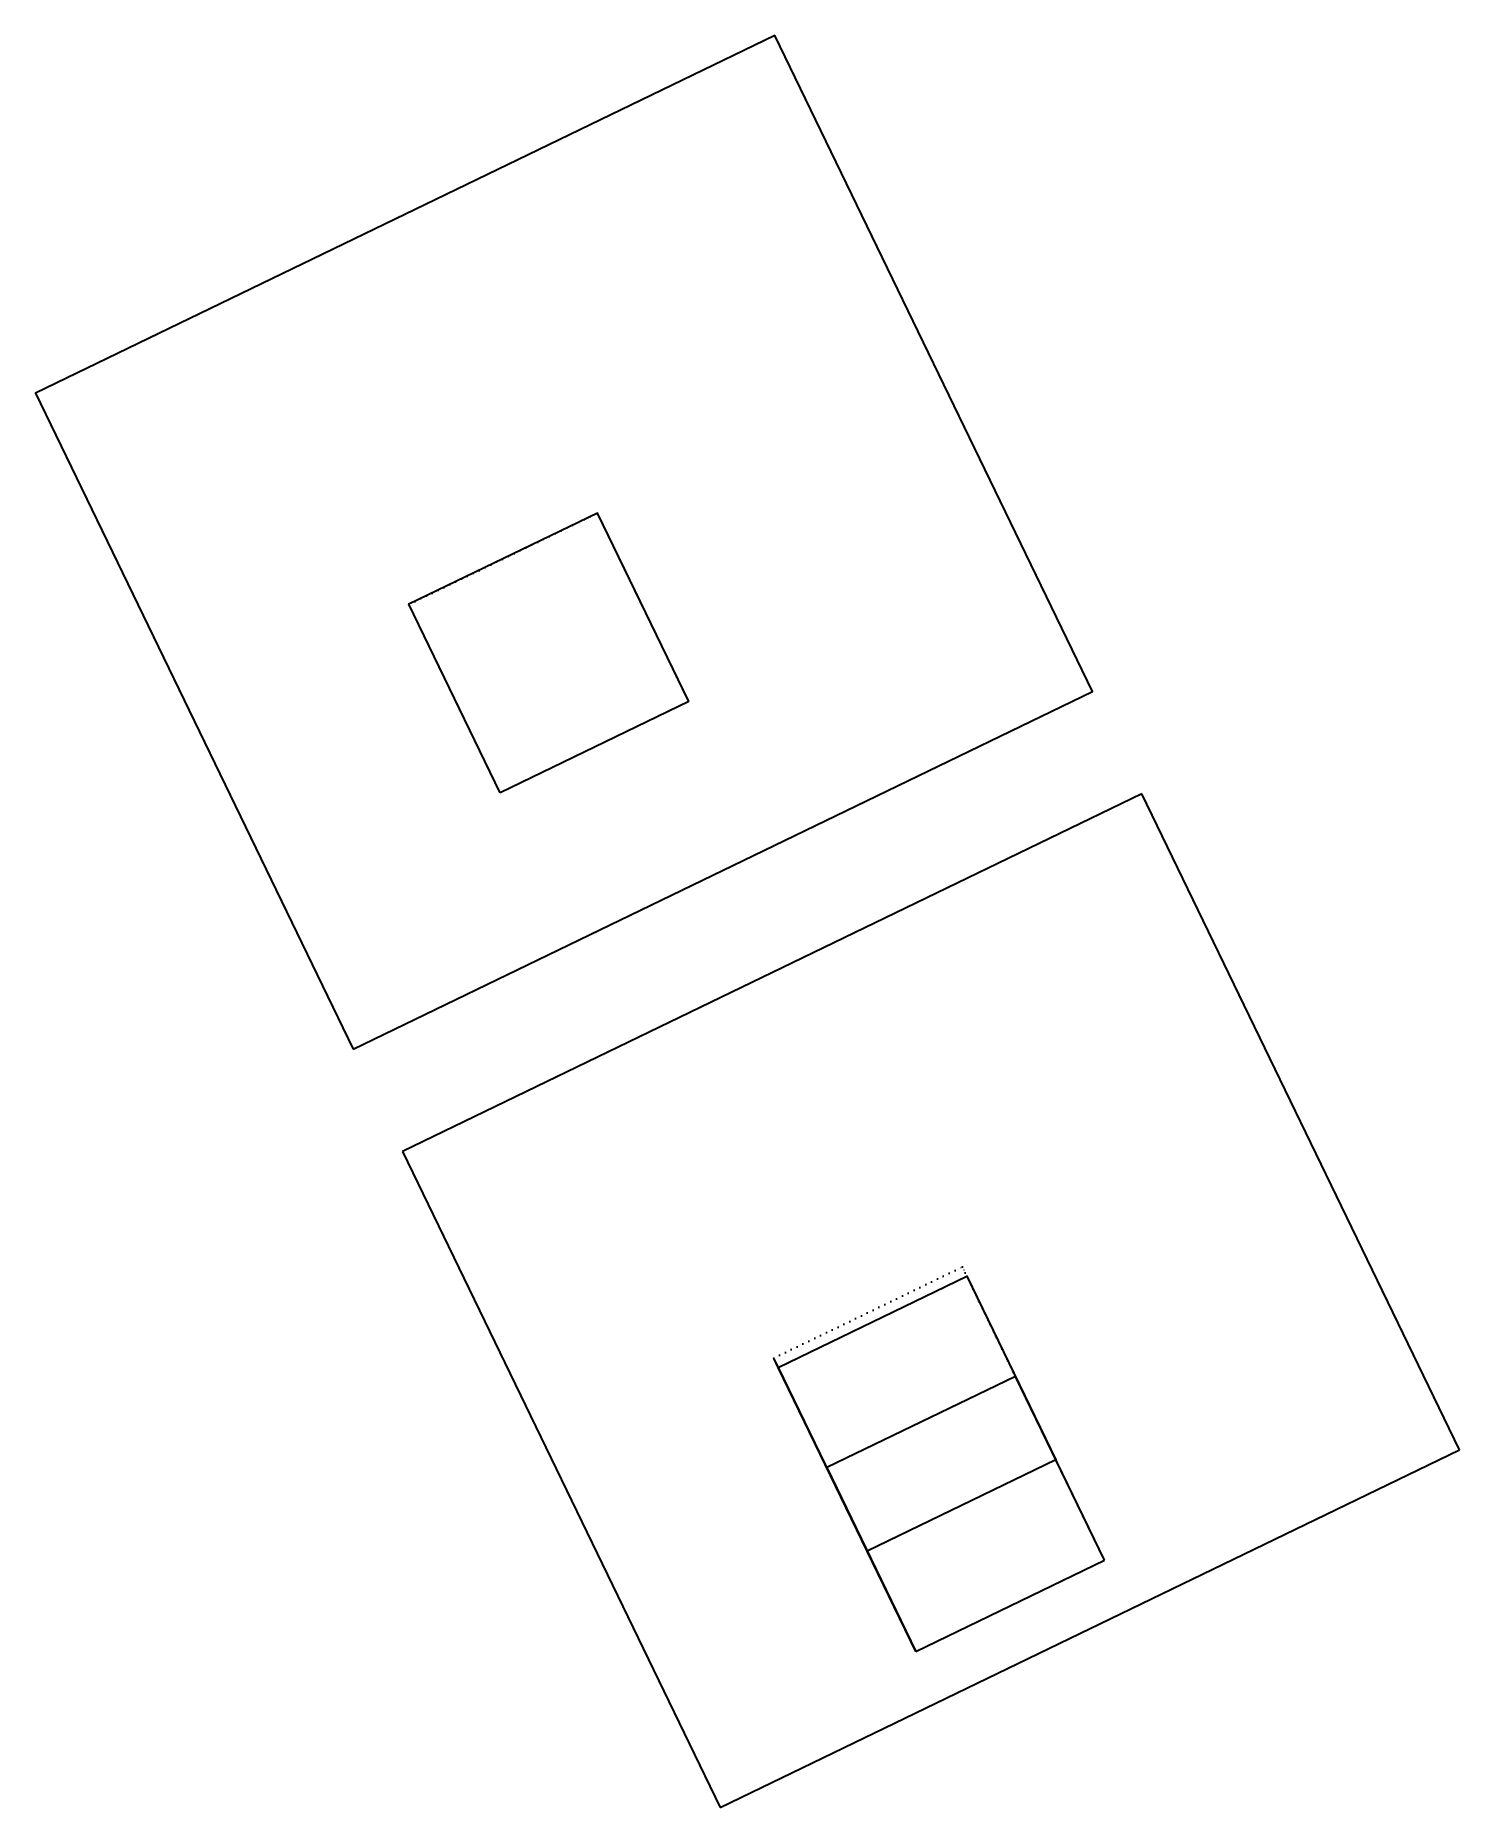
# Model space of a CAD drawing. Header units: millimetres. Extents: x 621 to 1301, y -291 to 555.
import ezdxf

# ---------------------------------------------------------------- set-up
doc = ezdxf.new("R2010")
doc.units = ezdxf.units.MM
doc.linetypes.add('ACAD_ISO07W100', pattern=[3, 0, -3])
doc.styles.get("Standard").update_dxf_attribs({"font": '', "height": 15})
doc.styles.get('Standard').set_extended_font_data('SimSun')

msp = doc.modelspace()

# ---------------------------------------------------------------- linework, layer by layer
at = {"color": 1, "linetype": 'ACAD_ISO07W100', "extrusion": (0, 0, -1)}
for p, q in [((799.51, 283.48, -200), (889.53, 327.04, -200)), ((889.53, 327.04, -200), (933.08, 237.02, -200))]:
    msp.add_line(p, q, dxfattribs=at)
at = {"color": 1, "linetype": 'ACAD_ISO07W100', "extrusion": (-0.435559, 0.90016, 0)}
for p in [(799.51, 283.48, -200), (889.53, 327.04, 40)]:
    msp.add_line(p, (889.53, 327.04, -200), dxfattribs=at)
at = {"color": 1, "extrusion": (-0.435559, 0.90016, 0)}
for p, q in [((889.53, 327.04, 40), (799.51, 283.48, 40)), ((799.51, 283.48, 40), (799.51, 283.48, -200))]:
    msp.add_line(p, q, dxfattribs=at)
at = {"color": 1, "linetype": 'ACAD_ISO07W100', "extrusion": (0.90016, 0.435559, 0)}
for p, q in [((889.53, 327.04, -200), (933.08, 237.02, -200)), ((889.53, 327.04, 40), (889.53, 327.04, -200))]:
    msp.add_line(p, q, dxfattribs=at)
at = {"color": 1, "extrusion": (0.90016, 0.435559, 0)}
for q in [(889.53, 327.04, 40), (933.08, 237.02, -200)]:
    msp.add_line((933.08, 237.02, 40), q, dxfattribs=at)
at = {"color": 1, "extrusion": (0, 0, -1)}
for p, q in [((843.07, 193.47, -200), (799.51, 283.48, -200)), ((933.08, 237.02, -200), (843.07, 193.47, -200))]:
    msp.add_line(p, q, dxfattribs=at)
at = {"color": 5}
for p, q in [((1149.37, 193, -200), (796.52, 22.27, -200)), ((1300.97, -120.32, -200), (1149.37, 193, -200)), ((796.52, 22.27, -200), (948.12, -291.06, -200)), ((948.12, -291.06, -200), (1300.97, -120.32, -200))]:
    msp.add_line(p, q, dxfattribs=at)
at = {"color": 1, "linetype": 'ACAD_ISO07W100'}
for p, q in [((973.67, -76.45, -200), (1063.68, -32.89, -200)), ((1063.68, -32.89, -200), (1108.3, -125.09, -200))]:
    msp.add_line(p, q, dxfattribs=at)
at = {"color": 1, "linetype": 'ACAD_ISO07W100', "extrusion": (0.096483, -0.1994, 0.975157)}
msp.add_line((1065.82, -37.31, -177.85), (1063.68, -32.89, -200), dxfattribs=at)
at = {"color": 0, "extrusion": (-0.096483, 0.1994, -0.975157)}
for p, q in [((975.81, -80.86, -177.85), (1065.82, -37.31, -177.85)), ((1065.82, -37.31, -177.85), (1108.3, -125.09, -200))]:
    msp.add_line(p, q, dxfattribs=at)
at = {"color": 0, "extrusion": (0.096483, -0.1994, 0.975157)}
for p, q in [((975.81, -80.86, -177.85), (1065.82, -37.31, -177.85)), ((1065.82, -37.31, -177.85), (1108.3, -125.09, -200))]:
    msp.add_line(p, q, dxfattribs=at)
at = {"color": 0, "extrusion": (-0.424738, 0.877797, 0.221516)}
msp.add_line((975.81, -80.86, -177.85), (1065.82, -37.31, -177.85), dxfattribs=at)
at = {"color": 1, "linetype": 'ACAD_ISO07W100', "extrusion": (-0.424738, 0.877797, 0.221516)}
msp.add_line((1088.98, -85.16, 56.19), (1065.82, -37.31, -177.85), dxfattribs=at)
at = {"color": 0, "extrusion": (0.90016, 0.435559, 7.97436e-16)}
msp.add_line((1065.82, -37.31, -177.85), (1108.3, -125.09, -200), dxfattribs=at)
at = {"color": 1, "linetype": 'ACAD_ISO07W100', "extrusion": (0.90016, 0.435559, 7.97436e-16)}
msp.add_line((1088.98, -85.16, 56.19), (1065.82, -37.31, -177.85), dxfattribs=at)
at = {"color": 1, "extrusion": (0.096483, -0.1994, 0.975157)}
for p, q in [((975.81, -80.86, -177.85), (973.67, -76.45, -200)), ((1088.98, -85.16, 56.19), (998.96, -128.72, 56.19)), ((1131.45, -172.94, 34.04), (1088.98, -85.16, 56.19)), ((1108.3, -125.09, -200), (1018.28, -168.64, -200)), ((998.96, -128.72, 56.19), (1041.44, -216.5, 34.04)), ((1041.44, -216.5, 34.04), (1131.45, -172.94, 34.04))]:
    msp.add_line(p, q, dxfattribs=at)
at = {"color": 1}
msp.add_line((1018.28, -168.64, -200), (973.67, -76.45, -200), dxfattribs=at)
at = {"extrusion": (-0.096483, 0.1994, -0.975157)}
msp.add_line((1018.28, -168.64, -200), (975.81, -80.86, -177.85), dxfattribs=at)
at = {"extrusion": (0.096483, -0.1994, 0.975157)}
msp.add_line((1018.28, -168.64, -200), (975.81, -80.86, -177.85), dxfattribs=at)
at = {"extrusion": (-0.90016, -0.435559, -1.51157e-15)}
for p, q in [((1018.28, -168.64, -200), (975.81, -80.86, -177.85)), ((975.81, -80.86, -177.85), (1018.28, -168.64, -200))]:
    msp.add_line(p, q, dxfattribs=at)
at = {"color": 1, "extrusion": (-0.90016, -0.435559, -1.51157e-15)}
for p, q in [((975.81, -80.86, -177.85), (975.81, -80.86, -177.85)), ((1018.28, -168.64, -200), (1018.28, -168.64, -200))]:
    msp.add_line(p, q, dxfattribs=at)
at = {"color": 1, "extrusion": (-0.90016, -0.435559, -7.97436e-16)}
for p, q in [((998.96, -128.72, 56.19), (975.81, -80.86, -177.85)), ((998.96, -128.72, 56.19), (1041.44, -216.5, 34.04)), ((1041.44, -216.5, 34.04), (1018.28, -168.64, -200))]:
    msp.add_line(p, q, dxfattribs=at)
at = {"extrusion": (-0.90016, -0.435559, -7.97436e-16)}
msp.add_line((1018.28, -168.64, -200), (975.81, -80.86, -177.85), dxfattribs=at)
at = {"color": 1, "extrusion": (-0.424738, 0.877797, 0.221516)}
for p, q in [((998.96, -128.72, 56.19), (975.81, -80.86, -177.85)), ((1088.98, -85.16, 56.19), (998.96, -128.72, 56.19))]:
    msp.add_line(p, q, dxfattribs=at)
at = {"color": 1, "extrusion": (0.90016, 0.435559, 7.97436e-16)}
for q in [(1088.98, -85.16, 56.19), (1108.3, -125.09, -200)]:
    msp.add_line((1131.45, -172.94, 34.04), q, dxfattribs=at)
at = {"color": 1, "extrusion": (0.424738, -0.877797, -0.221516)}
for p, q in [((1108.3, -125.09, -200), (1018.28, -168.64, -200)), ((1131.45, -172.94, 34.04), (1108.3, -125.09, -200)), ((1041.44, -216.5, 34.04), (1018.28, -168.64, -200)), ((1041.44, -216.5, 34.04), (1131.45, -172.94, 34.04))]:
    msp.add_line(p, q, dxfattribs=at)
at = {"color": 1, "extrusion": (-0.096483, 0.1994, -0.975157)}
msp.add_line((1108.3, -125.09, -200), (1018.28, -168.64, -200), dxfattribs=at)
msp.add_line((1108.3, -125.09, -200), (1018.28, -168.64, -200))
at = {"color": 5, "elevation": -200}
msp.add_lwpolyline([(772.91, 71.05), (1125.76, 241.79), (974.15, 555.11), (621.3, 384.38)], close=True, dxfattribs=at)

# ---------------------------------------------------------------- texts
at = {"extrusion": (-0.90016, -0.435559, -1.00333e-15)}
for s, height, p in [('E', 15, (490.72, -167.27, -829.63)), ('A', 15, (499.52, -169.27, -788.95)), ('2', 10.5, (508.22, -175.7, -788.95)), ('A', 15, (536.31, 68.9, -843.16)), ('1', 10.5, (544.1, 62.68, -843.16)), ('D', 15, (541.83, -102.95, -793.04)), ('2', 10.5, (550.53, -109.37, -793.04)), ('D', 15, (578.32, 135.29, -851.38)), ('1', 10.5, (586.11, 129.07, -851.38)), ('B', 15, (596.75, -190.69, -806.88)), ('2', 10.5, (605.45, -197.12, -806.88)), ('C', 15, (633.03, -128.57, -836.8)), ('B', 15, (636.42, 46.82, -843.16)), ('2', 10.5, (641.73, -135, -836.8)), ('1', 10.5, (644.21, 40.6, -843.16)), ('C', 15, (679.47, 107.41, -851.38)), ('1', 10.5, (687.26, 101.19, -851.38))]:
    msp.add_text(s, height=height, rotation=347.2019, dxfattribs=at).set_placement(p)
at = {"extrusion": (-0.90016, -0.435559, 0), "char_height": 15, "width": 37.8602, "attachment_point": 1, "text_direction": (0.435559, -0.90016, 0)}
for s, insert in [('\\A1;A{\\H0.7x;\\S^ 1;}', (792.13, 298.74, 64.15)), ('\\A1;A{\\H0.7x;\\S^ 2;}', (792.13, 298.74, -176.26)), ('\\A1;D{\\H0.7x;\\S^ 1;}', (814.12, 253.3, 138.2)), ('\\A1;D{\\H0.7x;\\S^ 2;}', (814.12, 253.3, -102.21)), ('\\A1;B{\\H0.7x;\\S^ 1;}', (836.85, 206.31, 64.79)), ('\\A1;B{\\H0.7x;\\S^ 2;}', (836.85, 206.31, -175.61)), ('\\A1;C{\\H0.7x;\\S^ 1;}', (859.84, 158.8, 133.41)), ('\\A1;C{\\H0.7x;\\S^ 2;}', (859.84, 158.8, -106.99))]:
    msp.add_mtext(s, dxfattribs=dict(at, insert=insert))

doc.saveas('drawing.dxf')
